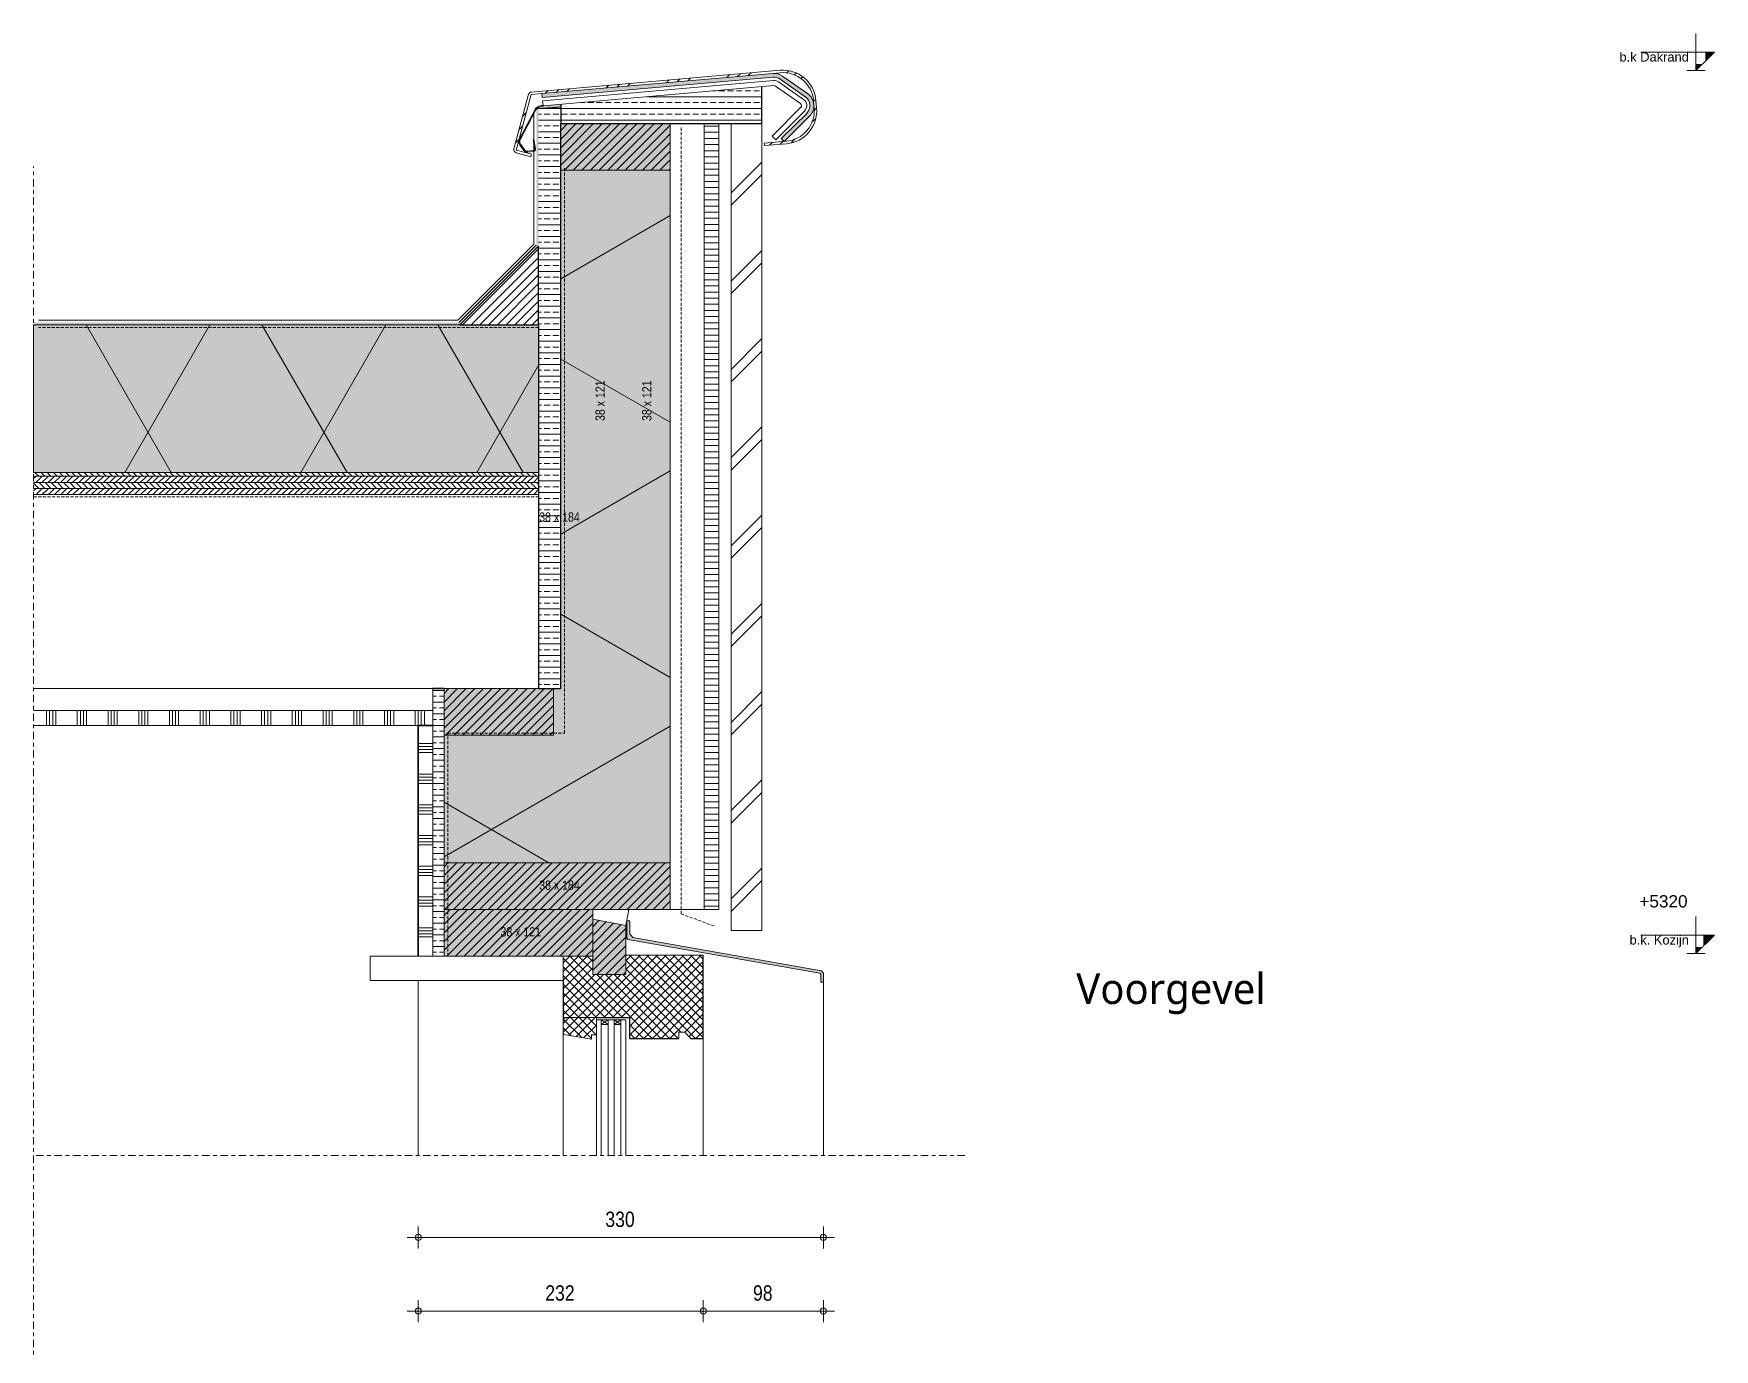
# Model space of a CAD drawing. Header units: millimetres. Extents: x 1813 to 34621, y -2347 to 13791.
# Drawn here: x 19249 to 20617, y 8674 to 9745 of the extents above; entities that cross this region are included whole.
import ezdxf

# ---------------------------------------------------------------- set-up
doc = ezdxf.new("R2010")
doc.units = ezdxf.units.MM
doc.linetypes.add('MV_center', pattern=[15, 6, -3, 3, -3])
doc.linetypes.add('MV_hidden', pattern=[3.75, 2.5, -1.25])
for name, color, linetype, lineweight in [('A-ANNO-DIMS', 211, 'Continuous', 13), ('A-ANNO-DIMS-5', 211, 'Continuous', 13), ('A-ANNO-NOTE', 131, 'Continuous', 18), ('A-DETL', 90, 'Continuous', 13), ('A-DETL-GENF', 92, 'Continuous', 18), ('A-DETL-MEDM', 33, 'Continuous', 18), ('A-DETL-THIN', 151, 'Continuous', 18), ('G-ANNO-TEXT', 231, 'Continuous', 13)]:
    doc.layers.add(name, color=color, linetype=linetype, lineweight=lineweight)
doc.styles.add('Arial', font='arial.ttf', dxfattribs={"height": 7.5})
doc.styles.add('Arial_1', font='arial.ttf', dxfattribs={"height": 10})
doc.styles.add('Segoe UI_5', font='segoeui.ttf', dxfattribs={"height": 25})
doc.styles.add('Swis721 Cn BT_1', font='swissc.ttf', dxfattribs={"height": 7.5})
doc.styles.add('Swis721 Cn BT_2', font='swissc.ttf', dxfattribs={"height": 12.5})
doc.dimstyles.new('2_5_mm_0__1', dxfattribs={"dimscale": 304.8, "dimtxt": 12.617674, "dimasz": 0.016404, "dimexe": 0.029528, "dimexo": 0.0625, "dimgap": 0.014764, "dimtad": 1, "dimdec": 0, "dimdsep": 46, "dimtxsty": 'Swis721 Cn BT_2', "dimblk1": 'DOTBLANK', "dimblk2": 'DOTBLANK', "dimsah": 1, "dimcen": 0.09, "dimdle": 0.029528, "dimazin": 0, "dimtfac": 1, "dimtdec": 4, "dimtix": 1, "dimtmove": 0, "dimatfit": 3, "dimfxl": 0.029528, "dimfxlon": 1, "dimtvp": 1, "dimtfill": 1, "dimtolj": 1, "dimtzin": 0, "dimarcsym": 2})
pattern_1 = [(45, (0, 0), (-3.5355339, 3.5355339), []), (135, (0, 0), (-3.5355339, -3.5355339), [])]
pattern_2 = [(0, (0, 0), (0, 9.476), []), (0, (0, 4.738), (0, 9.476), [4.738, -2.369])]
pattern_3 = [(220, (20610.56, 7935.883), (20.408507, -24.32191), []), (220, (20602.65, 7936.575), (-3.913404, -44.730418), []), (220, (20618.466, 7935.19), (-3.913404, -44.730418), [])]

# ---------------------------------------------------------------- blocks, each defined once
blk = doc.blocks.new('NLRS_00_DI_hout_rechthoekig1 - SLS 38x121-V186-Details Verbouwingen')
at = {"layer": 'A-DETL-GENF', "lineweight": 13}
blk.add_hatch(color=256, dxfattribs=at).paths.add_polyline_path([(0, -38), (121, -38), (121, 0), (0, 0), (0, -13.3)])
at = {"layer": 'A-DETL-MEDM', "lineweight": 13}
h = blk.add_hatch(dxfattribs=at)
h.set_pattern_fill('FP_262', color=256, style=0, pattern_type=2)
h.set_pattern_definition([(45, (-19583.465, -9032.446), (-3.5355339, 3.5355339), [])])
h.paths.add_polyline_path([(0, -38), (121, -38), (121, 0), (0, 0), (0, -13.3)])
at = {"layer": 'A-DETL-MEDM'}
for p, q in [((0, -38), (0, 0)), ((121, 0), (121, -8)), ((121, 0), (121, -8)), ((121, 0), (121, -8)), ((121, -8), (121, -38)), ((121, -8), (121, -38)), ((121, -8), (121, -38)), ((121, -38), (0, -38)), ((121, -38), (0, -38))]:
    blk.add_line(p, q, dxfattribs=at)
blk = doc.blocks.new('00 hout_rechthoekig_sls1 - Vuren 27x45-5126932-Details Verbouwingen')
at = {"layer": 'A-DETL-GENF', "lineweight": 13}
blk.add_hatch(color=256, dxfattribs=at).paths.add_polyline_path([(0, 0), (0, -27), (39.7, -26.9), (45, 0), (9.3, 0)])
at = {"layer": 'A-DETL-MEDM', "lineweight": 13}
h = blk.add_hatch(dxfattribs=at)
h.set_pattern_fill('FP_264', color=256, style=0, pattern_type=2)
h.set_pattern_definition([(315, (-8979.446, 19704.465), (3.5355339, 3.5355339), [])])
h.paths.add_polyline_path([(0, 0), (0, -27), (39.7, -26.9), (45, 0), (9.3, 0)])
at = {"layer": 'A-DETL-MEDM'}
for p, q in [((0, 0), (9.3, 0)), ((0, -27), (0, 0)), ((15, 0), (45, 0)), ((15.7, -27), (0, -27)), ((15.7, -27), (0, -27)), ((40, -27), (15.7, -27)), ((40, -27), (15.7, -27))]:
    blk.add_line(p, q, dxfattribs=at)
blk = doc.blocks.new('31 driedubbel_glas - HR___ 2-5126931-Details Verbouwingen')
at = {"layer": 'A-DETL-GENF', "lineweight": 13}
for p, q in [((0, 24), (61.4, 24)), ((0, 20), (0, 24)), ((61.4, 20), (0, 20)), ((0, 14.5), (0, 20)), ((4, 14.5), (0, 20)), ((0, 14.5), (4, 20)), ((0, 14.5), (61.4, 14.5)), ((0, 0), (0, 14.5)), ((4, 14.5), (4, 20)), ((241.4, 24), (339.8, 24)), ((351.9, 20), (241.4, 20)), ((241.4, 14.5), (351.9, 14.5)), ((351.9, 20), (347.9, 20)), ((351.9, 14.5), (347.9, 20)), ((347.9, 14.5), (351.9, 20)), ((347.9, 20), (347.9, 14.5)), ((351.9, 24), (351.9, 20)), ((351.9, 14.5), (351.9, 20)), ((351.9, 14.5), (351.9, 0)), ((0, 9.5), (61.4, 9.5)), ((0, 4), (4, 9.5)), ((0, 9.5), (4, 4)), ((61.4, 4), (0, 4)), ((61.4, 0), (0, 0)), ((4, 9.5), (4, 4)), ((241.4, 9.5), (351.9, 9.5)), ((351.9, 4), (241.4, 4)), ((351.9, 0), (241.4, 0)), ((347.9, 4), (347.9, 9.5)), ((347.9, 9.5), (351.9, 4)), ((347.9, 4), (351.9, 9.5))]:
    blk.add_line(p, q, dxfattribs=at)
blk = doc.blocks.new('NLRS_00_DI_hout_rechthoekig1 - SLS 38x89-5121770-Details Verbouwingen')
at = {"layer": 'A-DETL-GENF', "lineweight": 13}
blk.add_hatch(color=256, dxfattribs=at).paths.add_polyline_path([(0, -38), (89, -38), (89, 0), (0, 0), (0, -25)])
at = {"layer": 'A-DETL-MEDM', "lineweight": 13}
h = blk.add_hatch(dxfattribs=at)
h.set_pattern_fill('FP_266', color=256, style=0, pattern_type=2)
h.set_pattern_definition([(45, (-19678.465, -9672.155), (-3.5355339, 3.5355339), [])])
h.paths.add_polyline_path([(0, -38), (89, -38), (89, 0), (0, 0), (0, -25)])
at = {"layer": 'A-DETL-MEDM'}
for p, q in [((0, 0), (89, 0)), ((0, -25), (0, 0)), ((89, 0), (89, -38)), ((89, 0), (89, -38)), ((89, 0), (89, -38)), ((0, -38), (0, -25)), ((89, -38), (0, -38)), ((89, -38), (0, -38))]:
    blk.add_line(p, q, dxfattribs=at)
blk = doc.blocks.new('42 isolatie - Type 1-5126930-Details Verbouwingen')
at = {"layer": 'A-DETL-GENF'}
blk.add_hatch(color=256, dxfattribs=at).paths.add_polyline_path([(22.5, -89.8), (22.5, -184.8), (586.2, -184.8), (586.2, -95.8), (164.2, -95.8), (164.2, -89.8), (126.2, -89.8), (126.2, -0.8), (22.5, -0.8)])
at = {"layer": 'A-DETL-GENF', "lineweight": 13}
h = blk.add_hatch(dxfattribs=at)
h.set_pattern_fill('FP_74', color=256, style=0, pattern_type=2)
h.set_pattern_definition([(300, (-2126.39, -181.76), (-155.885, -90), []), (240, (-2126.39, -181.76), (-155.885, 90), [])])
h.paths.add_polyline_path([(22.5, -89.8), (22.5, -184.8), (586.2, -184.8), (586.2, -95.8), (164.2, -95.8), (164.2, -89.8), (126.2, -89.8), (126.2, -0.8), (22.5, -0.8)])
at = {"layer": 'A-DETL-GENF'}
for p, q in [((126.2, -0.8), (22.5, -0.8)), ((126.2, -0.8), (22.5, -0.8)), ((586.2, -184.8), (586.2, -95.8)), ((586.2, -184.8), (586.2, -95.8)), ((22.5, -184.8), (586.2, -184.8)), ((22.5, -184.8), (586.2, -184.8))]:
    blk.add_line(p, q, dxfattribs=at)
blk = doc.blocks.new('NLRS_00_DI_hout_rechthoekig1 - SLS 38x184-V189-Details Verbouwingen')
at = {"layer": 'A-DETL-GENF', "lineweight": 13}
blk.add_hatch(color=256, dxfattribs=at).paths.add_polyline_path([(0, -38), (184, -38), (184, 0), (0, 0)])
at = {"layer": 'A-DETL-MEDM', "lineweight": 13}
h = blk.add_hatch(dxfattribs=at)
h.set_pattern_fill('FP_267', color=256, style=0, pattern_type=2)
h.set_pattern_definition([(45, (-19583.465, -9070.446), (-3.5355339, 3.5355339), [])])
h.paths.add_polyline_path([(0, -38), (184, -38), (184, 0), (0, 0)])
at = {"layer": 'A-DETL-MEDM'}
for p, q in [((0, 0), (184, 0)), ((0, -38), (0, 0)), ((184, 0), (184, -38)), ((184, 0), (184, -38)), ((184, 0), (184, -38)), ((184, -38), (0, -38)), ((184, -38), (0, -38))]:
    blk.add_line(p, q, dxfattribs=at)
blk = doc.blocks.new('42 isolatie - Type 1-5126928-Details Verbouwingen')
at = {"layer": 'A-DETL-GENF'}
blk.add_hatch(color=256, dxfattribs=at).paths.add_polyline_path([(347.2, 0.8), (411.3, 0.8), (411.3, 120.8), (0.3, 120.8), (0.3, 0.8), (346.4, 0.8)])
at = {"layer": 'A-DETL-GENF', "lineweight": 13}
h = blk.add_hatch(dxfattribs=at)
h.set_pattern_fill('FP_14', color=256, style=0, pattern_type=2)
h.set_pattern_definition([(60, (12.83, 244.8), (-107.387, 62), []), (120, (12.83, 244.8), (-107.387, -62), [])])
h.paths.add_polyline_path([(347.2, 0.8), (411.3, 0.8), (411.3, 120.8), (0.3, 120.8), (0.3, 0.8), (346.4, 0.8)])
at = {"layer": 'A-DETL-GENF'}
for p, q in [((347.2, 120.8), (0.3, 120.8)), ((0.3, 120.8), (0.3, 0.8)), ((347.3, 120.8), (347.2, 120.8)), ((347.3, 120.8), (347.2, 120.8)), ((411.3, 120.8), (347.3, 120.8)), ((0.3, 0.8), (411.3, 0.8))]:
    blk.add_line(p, q, dxfattribs=at)
blk = doc.blocks.new('NLRS_00_DI_hout_rechthoekig1 - SLS 38x89-V190-Details Verbouwingen')
at = {"layer": 'A-DETL-GENF', "lineweight": 13}
blk.add_hatch(color=256, dxfattribs=at).paths.add_polyline_path([(0, -38), (89, -38), (89, 0), (0, 0)])
at = {"layer": 'A-DETL-MEDM', "lineweight": 13}
h = blk.add_hatch(dxfattribs=at)
h.set_pattern_fill('FP_268', color=256, style=0, pattern_type=2)
h.set_pattern_definition([(45, (-19583.465, -9212.155), (-3.5355339, 3.5355339), [])])
h.paths.add_polyline_path([(0, -38), (89, -38), (89, 0), (0, 0)])
at = {"layer": 'A-DETL-MEDM'}
for p, q in [((0, 0), (77, 0)), ((0, -38), (0, 0)), ((89, 0), (89, -38)), ((89, 0), (89, -38)), ((89, 0), (89, -38)), ((89, -38), (0, -38)), ((89, -38), (0, -38))]:
    blk.add_line(p, q, dxfattribs=at)
blk = doc.blocks.new('41 roval primaire1 - Type 1-5126950-Details Verbouwingen')
at = {"layer": 'A-DETL-GENF'}
blk.add_hatch(color=256, dxfattribs=at).paths.add_polyline_path([(0.4, 8.9), (0.4, 1.7), (2.1, -0.3), (155.6, -27.4), (158.1, -30.3), (158.1, -40.2), (158.9, -41.2), (160.3, -41.6), (160.3, -26.8), (159.5, -25.8), (3.4, 1.7), (2.6, 2.7), (2.6, 8.9)])
for p, q in [((2.6, 8.9), (0.4, 8.9)), ((0.4, 8.9), (0.4, 1.7)), ((0.4, 1.7), (2.1, -0.3)), ((2.6, 2.7), (2.6, 8.9)), ((3.4, 1.7), (2.6, 2.7)), ((159.5, -25.8), (3.4, 1.7)), ((2.1, -0.3), (155.6, -27.4)), ((160.3, -26.8), (159.5, -25.8)), ((160.3, -41.6), (160.3, -26.8)), ((155.6, -27.4), (158.1, -30.3)), ((158.1, -30.3), (158.1, -40.2)), ((158.1, -40.2), (158.9, -41.2)), ((158.9, -41.2), (160.3, -41.6))]:
    blk.add_line(p, q, dxfattribs=at)
blk = doc.blocks.new('00_maskeer1 - Type 1-5126938-Details Verbouwingen')
at = {"layer": 'A-DETL-GENF', "linetype": 'MV_center'}
blk.add_line((1980, 0), (1222, 0), dxfattribs=at)
blk = doc.blocks.new('41 roval muurafdeksysteem type H2 - Type 1-5126957-Details Verbouwingen')
at = {"layer": 'A-DETL-GENF', "lineweight": 13}
h = blk.add_hatch(dxfattribs=at)
h.set_pattern_fill('FP_284', color=256, style=0, pattern_type=2)
h.set_pattern_definition(pattern_3)
h.paths.add_polyline_path([(190.5, 40.4), (189.8, 38.5), (202, 34.1), (186, -10), (-17.6, -10), (-20.9, -9.8), (-24.1, -9.1), (-27.2, -8.1), (-30.1, -6.6), (-32.8, -4.8), (-35.3, -2.7), (-37.4, -0.2), (-39.2, 2.5), (-40.7, 5.4), (-41.7, 8.5), (-42.4, 11.7), (-42.6, 15.4), (-42.6, 20.8), (-42, 26.4), (-40.2, 31.7), (-37.2, 36.5), (-33.2, 40.5), (-28.5, 43.5), (-23.2, 45.4), (-17.6, 46), (0.4, 46), (0.4, 48), (-17.6, 48), (-21.1, 47.8), (-24.6, 47.1), (-27.9, 45.9), (-31.1, 44.4), (-34, 42.4), (-36.7, 40.1), (-39, 37.4), (-41, 34.5), (-42.5, 31.3), (-43.7, 28), (-44.3, 24.6), (-44.6, 21), (-44.6, 15.2), (-44, 9.2), (-42, 3.4), (-38.8, -1.7), (-34.5, -6), (-29.4, -9.3), (-23.6, -11.3), (-17.6, -12), (185.6, -12), (186.2, -11.9), (186.8, -11.7), (187.3, -11.4), (187.7, -10.9), (188, -10.4), (203.8, 32.9), (203.9, 33.6), (203.9, 34.2), (203.7, 34.8), (203.3, 35.4), (202.8, 35.8), (202.3, 36.1)])
at = {"layer": 'A-DETL-GENF'}
blk.add_hatch(color=256, dxfattribs=at).paths.add_polyline_path([(-15.9, 46), (-38.3, 27.2), (-40.3, 25), (-41.8, 22.4), (-42.5, 19.5), (-42.5, 16.5), (-41.8, 13.6), (-40.3, 11), (-38.3, 8.8), (-19.2, -7.2), (-16.9, -8.7), (-14.3, -9.7), (-11.6, -10), (177.1, -10), (177.1, -6.8), (-11.4, -6.8), (-13.4, -6.6), (-15.3, -5.9), (-17, -4.8), (-36.2, 11.3), (-37.7, 12.9), (-38.8, 14.8), (-39.3, 16.9), (-39.3, 19.1), (-38.8, 21.2), (-37.7, 23.2), (-36.2, 24.8), (-13.8, 43.5)])
at = {"layer": 'A-DETL-GENF', "lineweight": 13}
h = blk.add_hatch(dxfattribs=at)
h.set_pattern_fill('FP_284', color=256, style=0, pattern_type=2)
h.set_pattern_definition(pattern_3)
h.paths.add_polyline_path([(193.5, 36.6), (192.8, 36.6), (187.5, 36.2), (187.2, 36), (186.9, 35.8), (186.6, 35.5), (186.4, 35.2), (186.3, 34.8), (186.3, 34.4), (186.8, 26.6), (187.6, 26.6), (187.1, 34.7), (187.2, 34.9), (187.3, 35.1), (187.5, 35.3), (187.7, 35.4), (188, 35.5), (193.4, 35.8), (193.9, 35.7), (194.3, 35.4), (194.7, 35.1), (195, 34.7), (197.9, 29.9), (198.3, 29.1), (198.5, 28.1), (198.5, 27.2), (198.2, 26.3), (197.8, 25.5), (183.1, 2.7), (182.5, 2.1), (181.9, 1.6), (181.2, 1.2), (180.4, 0.9), (177.1, 0.2), (177.1, -0.6), (180.6, 0.1), (181.8, 0.6), (182.9, 1.3), (183.7, 2.3), (198.5, 25), (199, 26), (199.3, 27.1), (199.3, 28.2), (199.1, 29.3), (198.6, 30.3), (195.7, 35.1), (195.3, 35.7), (194.8, 36.1), (194.2, 36.4)])
at = {"layer": 'A-DETL-GENF'}
for p, q in [((-38.3, 27.2), (-15.9, 46)), ((-13.8, 43.5), (-36.2, 24.8)), ((-34.6, 22.8), (-9.2, 44)), ((-17.6, 48), (0.4, 48)), ((0.4, 46), (-17.6, 46)), ((-15.9, 46), (-13.8, 43.5)), ((-9.2, 44), (-6.5, 40.8)), ((0.4, 48), (0.4, 46)), ((-6.5, 40.8), (-31.9, 19.5)), ((186, -10), (202, 34.1)), ((186.8, 26.6), (186.3, 34.4)), ((187.1, 34.4), (187.6, 26.6)), ((187.9, 36.3), (192.8, 36.6)), ((192.9, 35.8), (188, 35.5)), ((203.8, 32.9), (188, -10.4)), ((189.8, 38.5), (190.5, 40.4)), ((202, 34.1), (189.8, 38.5)), ((190.5, 40.4), (202.3, 36.1)), ((197.9, 29.9), (195, 34.7)), ((195.7, 35.1), (198.6, 30.3)), ((-44.6, 15.2), (-44.6, 21)), ((-42.6, 20.8), (-42.6, 15)), ((-31.9, 16.5), (-12.8, 0.5)), ((183.1, 2.7), (197.8, 25.5)), ((198.5, 25), (183.7, 2.3)), ((187.6, 26.6), (186.8, 26.6)), ((-19.2, -7.2), (-38.3, 8.8)), ((-36.2, 11.3), (-17, -4.8)), ((-15.5, -2.7), (-34.6, 13.3)), ((-11.5, 0), (177.1, 0)), ((177.1, 0.2), (180.4, 0.9)), ((177.1, 0), (177.1, 0.2)), ((180.6, 0.1), (177.1, -0.6)), ((177.1, 0), (177.1, -4.2)), ((-17.6, -10), (-11.6, -10)), ((185.6, -12), (-17.6, -12)), ((177.1, -10), (-11.6, -10)), ((177.1, -4.2), (-11.5, -4.2)), ((-11.4, -6.8), (177.1, -6.8)), ((177.1, -6.8), (177.1, -10)), ((177.1, -10), (186, -10))]:
    blk.add_line(p, q, dxfattribs=at)
for centre, radius, start, end in [((-17.6, 21), 27, 90, 179.9868), ((-17.6, 21), 25, 90, 180.5066), ((188.1, 34.5), 1.8, 94.0031, 184.0233), ((188.1, 34.5), 1, 94.0372, 183.9989), ((193, 33.5), 3.1, 31.0228, 94.0031), ((193, 33.5), 2.3, 31.0035, 93.9107), ((194.3, 27.8), 4.2, 326.9613, 31.0454), ((194.3, 27.8), 5, 326.9677, 30.9655), ((201.4, 33.8), 2.5, 340.0781, 70.0077), ((-17.6, 15), 27, 179.5125, 270), ((-30.6, 18), 12, 130.0001, 229.9988), ((-17.6, 15), 25, 180.0132, 270), ((-30.6, 18), 8.8, 129.9977, 229.8562), ((-30.6, 18), 6.2, 129.999, 230.0007), ((-30.6, 18), 2, 129.9979, 230.0005), ((-11.5, 2), 2, 230.0005, 270), ((179.5, 5), 4.2, 281.9722, 326.975), ((179.5, 5), 5, 282.0115, 326.9978), ((-11.5, 2), 12, 229.9988, 269.5798), ((-11.4, 2), 8.8, 230.1372, 269.9997), ((-11.5, 2), 6.2, 230.0007, 270.5149), ((185.6, -9.5), 2.5, 269.6786, 339.9967)]:
    blk.add_arc(centre, radius, start, end, dxfattribs=at)
blk = doc.blocks.new('00_maskeer1 - Type 1-5126935-Details Verbouwingen')
at = {"layer": 'A-DETL-GENF', "linetype": 'MV_center'}
blk.add_line((2230.4, 0), (-65.7, 0), dxfattribs=at)
blk = doc.blocks.new('DIMBLOCK167-Details Verbouwingen')
at = {"layer": 'A-ANNO-DIMS-5'}
for p, q in [((19562.5, 8765.4), (19562.5, 8774.4)), ((19892.3, 8765.4), (19892.3, 8774.4)), ((19553.5, 8765.4), (19901.3, 8765.4)), ((19562.5, 8765.4), (19562.5, 8756.4)), ((19892.3, 8765.4), (19892.3, 8756.4))]:
    blk.add_line(p, q, dxfattribs=at)
for centre in [(19562.5, 8765.4), (19892.3, 8765.4)]:
    blk.add_circle(centre, 2.5, dxfattribs=at)
at = {"layer": 'A-ANNO-DIMS-5', "color": 0, "insert": (19714.8, 8786.4), "char_height": 12.5, "width": 30.282, "attachment_point": 1, "line_spacing_factor": 0.961347, "style": 'Swis721 Cn BT_2', "bg_fill": 3, "box_fill_scale": 1.25, "bg_fill_color": 9, "bg_fill_true_color": 13158600, "bg_fill_transparency": 0}
blk.add_mtext('330', dxfattribs=at)
blk = doc.blocks.new('_DotBlank')
at = {"color": 0, "linetype": 'ByBlock', "lineweight": -2}
blk.add_line((-0.5, 0), (-1, 0), dxfattribs=at)
blk.add_circle((0, 0), 0.5, dxfattribs=at)
blk = doc.blocks.new('DIMBLOCK170-Details Verbouwingen')
at = {"layer": 'A-ANNO-DIMS-5'}
for p, q in [((19562.5, 8705.4), (19562.5, 8714.4)), ((19794.5, 8705.4), (19794.5, 8714.4)), ((19553.5, 8705.4), (19794.5, 8705.4)), ((19562.5, 8705.4), (19562.5, 8696.4)), ((19794.5, 8705.4), (19794.5, 8696.4))]:
    blk.add_line(p, q, dxfattribs=at)
for centre in [(19562.5, 8705.4), (19794.5, 8705.4)]:
    blk.add_circle(centre, 2.5, dxfattribs=at)
at = {"layer": 'A-ANNO-DIMS-5', "color": 0, "insert": (19665.9, 8726.4), "char_height": 12.5, "width": 30.282, "attachment_point": 1, "line_spacing_factor": 0.961347, "style": 'Swis721 Cn BT_2', "bg_fill": 3, "box_fill_scale": 1.25, "bg_fill_color": 9, "bg_fill_true_color": 13158600, "bg_fill_transparency": 0}
blk.add_mtext('232', dxfattribs=at)
blk = doc.blocks.new('DIMBLOCK171-Details Verbouwingen')
at = {"layer": 'A-ANNO-DIMS-5'}
for p, q in [((19794.5, 8705.4), (19794.5, 8714.4)), ((19892.3, 8705.4), (19892.3, 8714.4)), ((19794.5, 8705.4), (19901.3, 8705.4)), ((19794.5, 8705.4), (19794.5, 8696.4)), ((19892.3, 8705.4), (19892.3, 8696.4))]:
    blk.add_line(p, q, dxfattribs=at)
for centre in [(19794.5, 8705.4), (19892.3, 8705.4)]:
    blk.add_circle(centre, 2.5, dxfattribs=at)
at = {"layer": 'A-ANNO-DIMS-5', "color": 0, "insert": (19835, 8726.4), "char_height": 12.5, "width": 20.188, "attachment_point": 1, "line_spacing_factor": 0.961347, "style": 'Swis721 Cn BT_2', "bg_fill": 3, "box_fill_scale": 1.25, "bg_fill_color": 9, "bg_fill_true_color": 13158600, "bg_fill_transparency": 0}
blk.add_mtext('98', dxfattribs=at)

msp = doc.modelspace()

# ---------------------------------------------------------------- hatches: boundary and pattern name
at = {"layer": 'A-ANNO-NOTE'}
for points in [[(20602.5, 9715.2), (20617.5, 9730.2), (20602.5, 9730.2)], [(20602.5, 8996.4), (20617.5, 9011.4), (20602.5, 9011.4)]]:
    msp.add_hatch(color=256, dxfattribs=at).paths.add_polyline_path(points)
at = {"layer": 'A-DETL-GENF', "lineweight": 13}
h = msp.add_hatch(dxfattribs=at)
h.set_pattern_fill('FP_11', color=250, style=0, pattern_type=2)
h.set_pattern_definition(pattern_2)
h.paths.add_polyline_path([(19842.3, 9672.2), (19842.3, 9702.2), (19678.5, 9687.8), (19678.5, 9672.2), (19767.4, 9672.2)])
at = {"layer": 'A-DETL-GENF'}
msp.add_hatch(color=7, dxfattribs=at).paths.add_polyline_path([(19596.4, 9508.2), (19660.5, 9572.2), (19660.5, 9684.3), (19678.5, 9685.8), (19678.5, 9687.8), (19664.9, 9686.6), (19660.5, 9685.3), (19660.1, 9685.1), (19659.3, 9684.6), (19658.8, 9684), (19658.5, 9683.6), (19658.5, 9683.2), (19658.5, 9573.1), (19595.5, 9510.2), (19249.5, 9510.2), (19249.5, 9508.2), (19344.5, 9508.2)])
at = {"layer": 'A-DETL-GENF', "lineweight": 13}
h = msp.add_hatch(dxfattribs=at)
h.set_pattern_fill('FP_11', color=250, style=0, pattern_type=2)
h.set_pattern_definition(pattern_2)
h.paths.add_polyline_path([(19660.5, 9212.2), (19678.5, 9212.2), (19678.5, 9685.8), (19660.5, 9684.3), (19660.5, 9508.2)])
h = msp.add_hatch(dxfattribs=at)
h.set_pattern_fill('FP_127', color=250, style=0, pattern_type=2)
h.set_pattern_definition([(0, (0, 0), (0, 5), [])])
h.paths.add_polyline_path([(19807.3, 9032.4), (19807.3, 9672.2), (19795.3, 9672.2), (19795.3, 9032.4)])
h = msp.add_hatch(dxfattribs=at)
h.set_pattern_fill('FP_76', color=57, style=0, pattern_type=2)
h.set_pattern_definition([(45, (0, 0), (-35.92102, 35.92102), []), (45, (10.16, 0), (-35.92102, 35.92102), [])])
h.paths.add_polyline_path([(19842.3, 9015.2), (19842.3, 9672.2), (19817.3, 9672.2), (19817.3, 9015.2)])
h = msp.add_hatch(dxfattribs=at)
h.set_pattern_fill('FP_12', color=250, style=0, pattern_type=2)
h.set_pattern_definition([(45, (0, 0), (-3.5355339, 3.5355339), [])])
h.paths.add_polyline_path([(19596.5, 9508.2), (19660.5, 9508.2), (19660.5, 9572.2), (19598.5, 9510.2)])
h = msp.add_hatch(dxfattribs=at)
h.set_pattern_fill('FP_8', color=254, style=0, pattern_type=2)
h.set_pattern_definition([(0, (0, 0), (0, 5), [50, 0]), (45, (0, 0), (5.00065916, 0), [7.071, -7.071]), (315, (0, 0), (5.00065916, 0), [7.071, -7.071])])
h.paths.add_polyline_path([(19660.5, 9370.2), (19660.5, 9388.2), (19249.5, 9388.2), (19249.5, 9370.2), (19344.5, 9370.2)])
h = msp.add_hatch(dxfattribs=at)
h.set_pattern_fill('FP_11', color=250, style=0, pattern_type=2)
h.set_pattern_definition(pattern_2)
h.paths.add_polyline_path([(19583.5, 8994.4), (19583.5, 9212.2), (19574.5, 9212.2), (19574.5, 8994.4)])
h = msp.add_hatch(dxfattribs=at)
h.set_pattern_fill('FP_13', color=254, style=0, pattern_type=2)
h.set_pattern_definition([(90, (10, 0), (-25, 1e-15), []), (90, (12.5, 0), (-25, 1e-15), []), (90, (15, 0), (-25, 1e-15), []), (90, (17.5, 0), (-25, 1e-15), [])])
h.paths.add_polyline_path([(19574.5, 9182.2), (19574.5, 9194.2), (19249.5, 9194.2), (19249.5, 9182.2), (19562.5, 9182.2)])
h = msp.add_hatch(dxfattribs=at)
h.set_pattern_fill('FP_9', color=254, style=0, pattern_type=2)
h.set_pattern_definition([(0, (0, 10), (0, 25), []), (0, (0, 12.5), (0, 25), []), (0, (0, 15), (0, 25), []), (0, (0, 17.5), (0, 25), [])])
h.paths.add_polyline_path([(19562.5, 8994.4), (19574.5, 8994.4), (19574.5, 9182.2), (19562.5, 9182.2)])
h = msp.add_hatch(dxfattribs=at)
h.set_pattern_fill('FP_10', color=250, style=0, pattern_type=2)
h.set_pattern_definition(pattern_1)
h.paths.add_polyline_path([(19794.5, 8927.4), (19794.5, 8995.2), (19731.5, 8995.2), (19731.5, 8979.4), (19704.5, 8979.4), (19704.5, 8994.4), (19680.5, 8994.4), (19680.5, 8944.4), (19734.5, 8944.4), (19734.5, 8927.4), (19774.5, 8927.4), (19774.5, 8932.4), (19779.5, 8932.4), (19784.5, 8927.4)])
h = msp.add_hatch(dxfattribs=at)
h.set_pattern_fill('FP_10', color=250, style=0, pattern_type=2)
h.set_pattern_definition(pattern_1)
h.paths.add_polyline_path([(19703.5, 8926.7), (19703.5, 8930.4), (19707.5, 8930.4), (19707.5, 8944.4), (19683.5, 8944.4), (19682.7, 8944.3), (19682, 8944), (19681.4, 8943.6), (19680.9, 8942.9), (19680.6, 8942.2), (19680.5, 8941.4), (19680.5, 8932.4), (19680.5, 8931.8), (19680.7, 8931.2), (19681, 8930.6)])

# ---------------------------------------------------------------- linework, layer by layer
at = {"layer": 'A-DETL', "lineweight": 25}
for p, q in [((19842.3, 9672.2), (19842.3, 9702.2)), ((19660.5, 9684.3), (19678.5, 9685.8)), ((19678.5, 9687.8), (19678.5, 9672.2)), ((19678.5, 9212.2), (19678.5, 9672.2)), ((19678.5, 9672.2), (19842.3, 9672.2)), ((19594.7, 9512.2), (19656.5, 9573.9)), ((19658.5, 9573.1), (19595.5, 9510.2)), ((19596.4, 9508.2), (19660.5, 9572.2)), ((19660.5, 9572.2), (19596.5, 9508.2)), ((19660.5, 9572.2), (19660.5, 9572.2)), ((19660.5, 9508.2), (19660.5, 9572.2)), ((19596.5, 9508.2), (19660.5, 9508.2)), ((19660.5, 9508.2), (19660.5, 9212.2)), ((19660.5, 9212.2), (19678.5, 9212.2))]:
    msp.add_line(p, q, dxfattribs=at)
at = {"layer": 'A-DETL'}
for p, q in [((19656.5, 9679.8), (19656.5, 9659.2)), ((19767.5, 9470.2), (19767.5, 9672.2)), ((19795.3, 9672.2), (19795.3, 9032.4)), ((19807.3, 9032.4), (19807.3, 9672.2)), ((19817.3, 9672.2), (19817.3, 9015.2)), ((19842.3, 9015.2), (19842.3, 9672.2)), ((19656.5, 9655.5), (19656.5, 9650.3)), ((19656.5, 9649.5), (19656.5, 9573.9)), ((19594.7, 9512.2), (19253.5, 9512.2)), ((19574.5, 9212.2), (19249.5, 9212.2)), ((19574.5, 9212.2), (19574.5, 8994.4)), ((19583.5, 8994.4), (19583.5, 9212.2)), ((19767.5, 9032.4), (19795.3, 9032.4)), ((19574.5, 8994.4), (19583.5, 8994.4)), ((19562.5, 8974.4), (19562.5, 8832.1)), ((19892.3, 8973.2), (19892.3, 8832.1)), ((19680.5, 8941.4), (19680.5, 8944.4)), ((19892.3, 8945.5), (19892.3, 8940)), ((19680.5, 8832.1), (19680.5, 8932.4)), ((19794.5, 8927.4), (19794.5, 8832.1))]:
    msp.add_line(p, q, dxfattribs=at)
at = {"layer": 'A-DETL', "linetype": 'MV_hidden', "lineweight": 18}
for p, q in [((19776.4, 9668.8), (19776.4, 9028.8)), ((19776.4, 9028.8), (19804.5, 9018.5))]:
    msp.add_line(p, q, dxfattribs=at)
at = {"layer": 'A-DETL', "linetype": 'MV_hidden'}
for p, q in [((19681.5, 9175.9), (19681.5, 9635.9)), ((19660.4, 9506.2), (19253.5, 9506.2)), ((19249.5, 9368.2), (19660.5, 9368.2)), ((19586.5, 8994.4), (19586.5, 9175.9)), ((19586.5, 9175.9), (19681.5, 9175.9))]:
    msp.add_line(p, q, dxfattribs=at)
at = {"layer": 'A-DETL', "lineweight": 35}
for p, q in [((19583.5, 9212.2), (19574.5, 9212.2)), ((19562.5, 9182.2), (19562.5, 8994.4)), ((19574.5, 9182.2), (19562.5, 9182.2))]:
    msp.add_line(p, q, dxfattribs=at)
at = {"layer": 'A-DETL', "lineweight": 18}
for p, q in [((19704.5, 9032.4), (19704.5, 9024.4)), ((19731.4, 9019.2), (19734, 9032.4)), ((19795.3, 9032.4), (19807.3, 9032.4)), ((19704.5, 9024.4), (19731.4, 9019.2)), ((19817.3, 9015.2), (19842.3, 9015.2)), ((19574.5, 8994.4), (19523.5, 8994.4)), ((19523.5, 8994.4), (19523.5, 8974.4)), ((19680.5, 8994.4), (19583.5, 8994.4)), ((19704.5, 8994.4), (19680.5, 8994.4)), ((19680.5, 8974.4), (19680.5, 8994.4)), ((19704.5, 8979.4), (19704.5, 8994.4)), ((19794.5, 8995.2), (19731.5, 8995.2)), ((19731.5, 8995.2), (19731.5, 8979.4)), ((19523.5, 8974.4), (19680.5, 8974.4)), ((19731.5, 8979.4), (19704.5, 8979.4)), ((19680.5, 8941.4), (19680.5, 8932.4)), ((19707.5, 8944.4), (19683.5, 8944.4)), ((19707.5, 8930.4), (19707.5, 8944.4)), ((19681, 8930.6), (19703.5, 8926.7)), ((19703.5, 8926.7), (19703.5, 8930.4)), ((19703.5, 8930.4), (19707.5, 8930.4)), ((19774.5, 8927.4), (19774.5, 8932.4)), ((19774.5, 8932.4), (19779.5, 8932.4)), ((19779.5, 8932.4), (19784.5, 8927.4))]:
    msp.add_line(p, q, dxfattribs=at)
at = {"layer": 'A-DETL', "lineweight": 25}
msp.add_arc((19661.6, 9683.2), 3.11, 173.595, 180, dxfattribs=at)
at = {"layer": 'A-DETL', "lineweight": 18}
for centre, start, end in [((19683.5, 8941.4), 90, 180), ((19683.5, 8932.4), 180, 215.3262)]:
    msp.add_arc(centre, 3, start, end, dxfattribs=at)
at = {"layer": 'A-DETL-MEDM', "lineweight": 25}
for p, q in [((19794.5, 8927.4), (19794.5, 8995.2)), ((19680.5, 8974.4), (19680.5, 8944.4)), ((19680.5, 8944.4), (19683.5, 8944.4)), ((19707.5, 8944.4), (19734.5, 8944.4)), ((19734.5, 8944.4), (19734.5, 8927.4)), ((19734.5, 8927.4), (19774.5, 8927.4)), ((19784.5, 8927.4), (19794.5, 8927.4))]:
    msp.add_line(p, q, dxfattribs=at)
at = {"layer": 'A-DETL-THIN'}
for p, q in [((19660.5, 9388.2), (19249.5, 9388.2)), ((19249.5, 9370.2), (19660.5, 9370.2)), ((19574.5, 9194.2), (19249.5, 9194.2)), ((19249.5, 9182.2), (19562.5, 9182.2))]:
    msp.add_line(p, q, dxfattribs=at)

# ---------------------------------------------------------------- block references
at = {"layer": 'A-DETL-GENF'}
for name, p, rotation in [('41 roval muurafdeksysteem type H2 - Type 1-5126957-Details Verbouwingen', (19840.5, 9702), 184.9999999999998), ('42 isolatie - Type 1-5126930-Details Verbouwingen', (19582.7, 9047.9), 90.00000000000045), ('41 roval primaire1 - Type 1-5126950-Details Verbouwingen', (19892.7, 8982.1), 180)]:
    msp.add_blockref(name, p, dxfattribs=dict(at, rotation=rotation))
at = {"layer": 'A-DETL-GENF', "linetype": 'MV_center', "rotation": 270.0000000000002}
msp.add_blockref('00_maskeer1 - Type 1-5126935-Details Verbouwingen', (19249.5, 9571.4), dxfattribs=at)
at = {"layer": 'A-DETL-GENF'}
msp.add_blockref('42 isolatie - Type 1-5126928-Details Verbouwingen', (19249.2, 9387.4), dxfattribs=at)
at = {"layer": 'A-DETL-GENF', "lineweight": 13, "rotation": 89.9999999999992}
msp.add_blockref('31 driedubbel_glas - HR___ 2-5126931-Details Verbouwingen', (19731.5, 8590.7), dxfattribs=at)
at = {"layer": 'A-DETL-GENF', "linetype": 'MV_center'}
msp.add_blockref('00_maskeer1 - Type 1-5126938-Details Verbouwingen', (18027.5, 8832.1), dxfattribs=at)
at = {"layer": 'A-DETL-MEDM', "lineweight": 13}
for name, p in [('NLRS_00_DI_hout_rechthoekig1 - SLS 38x89-5121770-Details Verbouwingen', (19678.5, 9672.2)), ('NLRS_00_DI_hout_rechthoekig1 - SLS 38x89-V190-Details Verbouwingen', (19583.5, 9212.2)), ('NLRS_00_DI_hout_rechthoekig1 - SLS 38x184-V189-Details Verbouwingen', (19583.5, 9070.4)), ('NLRS_00_DI_hout_rechthoekig1 - SLS 38x121-V186-Details Verbouwingen', (19583.5, 9032.4))]:
    msp.add_blockref(name, p, dxfattribs=at)
at = {"layer": 'A-DETL-MEDM', "lineweight": 13, "rotation": 89.99999999999916}
msp.add_blockref('00 hout_rechthoekig_sls1 - Vuren 27x45-5126932-Details Verbouwingen', (19704.5, 8979.4), dxfattribs=at)

# ---------------------------------------------------------------- texts
at = {"layer": 'A-ANNO-NOTE', "lineweight": 13, "char_height": 7.5, "width": 38.481, "attachment_point": 1, "rotation": 90, "style": 'Swis721 Cn BT_1'}
for insert in [(19706.8, 9430), (19744.8, 9430)]:
    msp.add_mtext('38 x 121', dxfattribs=dict(at, insert=insert))
at = {"layer": 'A-ANNO-NOTE', "lineweight": 13, "char_height": 7.5, "width": 38.481, "attachment_point": 1, "style": 'Swis721 Cn BT_1'}
for s, insert in [('38 x 184', (19661, 9355.6)), ('38 x 184', (19661, 9055.9)), ('38 x 121', (19629.5, 9017.9))]:
    msp.add_mtext(s, dxfattribs=dict(at, insert=insert))
at = {"layer": 'A-ANNO-NOTE', "lineweight": 13, "insert": (20556.4, 9044), "char_height": 10, "width": 48.502, "attachment_point": 1, "style": 'Arial_1', "bg_fill": 3, "box_fill_scale": 1.25, "bg_fill_color": 9, "bg_fill_true_color": 13158600, "bg_fill_transparency": 0}
msp.add_mtext('+5320', dxfattribs=at)
at = {"layer": 'G-ANNO-TEXT', "color": 7, "insert": (20098.1, 8980.4), "char_height": 25, "width": 196.413, "attachment_point": 1, "style": 'Segoe UI_5'}
msp.add_mtext('Voorgevel', dxfattribs=at)

# ---------------------------------------------------------------- next in the draw order: texts
at = {"layer": 'A-ANNO-NOTE', "lineweight": 13, "char_height": 7.5, "attachment_point": 1, "style": 'Arial', "bg_fill": 3, "box_fill_scale": 1.25, "bg_fill_color": 9, "bg_fill_true_color": 13158600, "bg_fill_transparency": 0}
for s, insert, width in [('b.k Dakrand', (20540.2, 9730.1), 68.143), ('b.k. Kozijn', (20548.4, 9011.3), 58.122)]:
    msp.add_mtext(s, dxfattribs=dict(at, insert=insert, width=width))

# ---------------------------------------------------------------- next in the draw order: dimensions: what is measured, and where the dimension line sits
at = {"layer": 'A-ANNO-DIMS'}
for base, p1, p2, override, picture, middle in [((19892.3, 8765.4), (19562.5, 8756.4), (19892.3, 8774.4), {"dimpost": '<>', "dimfxl": 330.300143}, 'DIMBLOCK167-Details Verbouwingen', (19727.4, 8776.3)), ((19794.5, 8705.4), (19562.5, 8714.4), (19794.5, 8714.4), {"dimpost": '<>', "dimfxl": 232.016581}, 'DIMBLOCK170-Details Verbouwingen', (19678.5, 8716.3))]:
    dim = msp.add_linear_dim(base=base, p1=p1, p2=p2, dimstyle='2_5_mm_0__1', override=override, dxfattribs=at)
    dim.commit()
    dim.dimension.update_dxf_attribs({"geometry": picture, "text_midpoint": middle})

# ---------------------------------------------------------------- next in the draw order: linework, layer by layer
at = {"layer": 'A-ANNO-NOTE'}
for p, q in [((20602.5, 9715.2), (20602.5, 9745.4)), ((20602.5, 9730.3), (20557.5, 9730.3)), ((20602.5, 9730.2), (20617.5, 9730.2)), ((20602.5, 9715.2), (20602.5, 9730.2)), ((20617.5, 9730.2), (20602.5, 9715.2)), ((20610, 9715.2), (20595, 9715.2)), ((20602.5, 8996.4), (20602.5, 9026.6)), ((20602.5, 9011.5), (20557.5, 9011.5)), ((20602.5, 9011.4), (20617.5, 9011.4)), ((20602.5, 8996.4), (20602.5, 9011.4)), ((20617.5, 9011.4), (20602.5, 8996.4)), ((20610, 8996.4), (20595, 8996.4))]:
    msp.add_line(p, q, dxfattribs=at)

# ---------------------------------------------------------------- next in the draw order: dimensions: what is measured, and where the dimension line sits
at = {"layer": 'A-ANNO-DIMS'}
dim = msp.add_linear_dim(base=(19892.3, 8705.4), p1=(19794.5, 8714.4), p2=(19892.3, 8714.4), dimstyle='2_5_mm_0__1', override={"dimpost": '<>', "dimfxl": 97.792734}, dxfattribs=at)
dim.commit()
dim.dimension.update_dxf_attribs({"geometry": 'DIMBLOCK171-Details Verbouwingen', "text_midpoint": (19843.4, 8716.3)})

doc.saveas('drawing.dxf')
